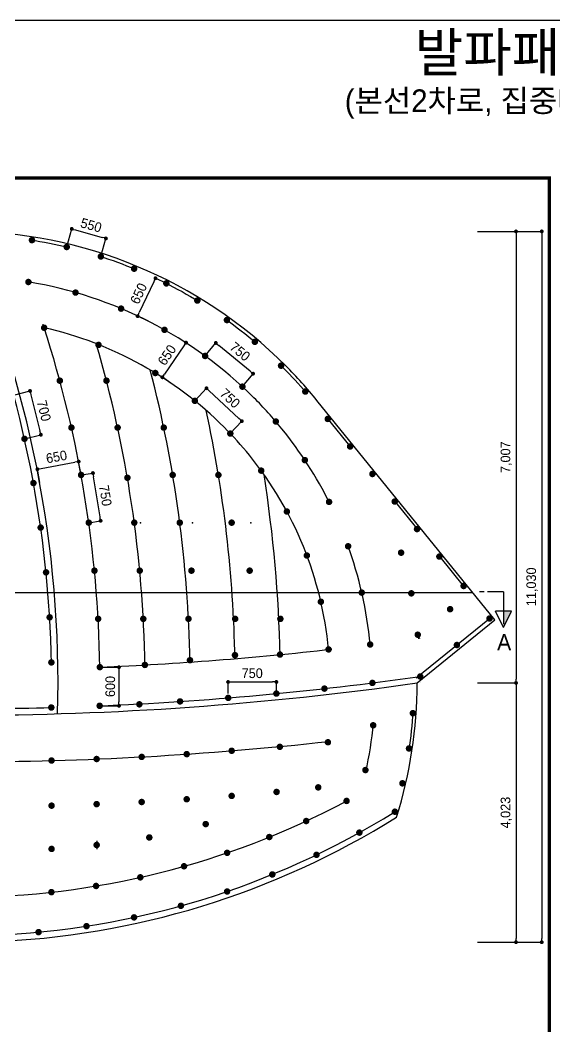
# Model space of a CAD drawing. Extents: x -689 to 317106, y 182884 to 219577.
# Drawn here: x 287718 to 296017, y 195412 to 211034 of the extents above; entities that cross this region are included whole.
import ezdxf
from ezdxf.enums import TextEntityAlignment as Align

# ---------------------------------------------------------------- set-up
doc = ezdxf.new("R2010")
doc.units = 0
doc.header["$LTSCALE"] = 500
doc.header["$MEASUREMENT"] = 0
doc.layers.get('DEFPOINTS').update_dxf_attribs({"color": 55})
doc.layers.add('0-251', color=7, linetype='Continuous', true_color=0x6e6e6e)
for name, color, linetype in [('A-DIM01', 1, 'Continuous'), ('A-TEXT02', 6, 'Continuous'), ('A-TEXT03', 7, 'Continuous'), ('CS-EXCV', 3, 'CFZ008'), ('CZ-TEX0', 7, 'Continuous'), ('CZ-TEX1', 7, 'Continuous'), ('CZ-TEX2', 7, 'Continuous'), ('CZ-TEX3', 7, 'Continuous'), ('TU-HOLE-LIN1', 1, 'Continuous'), ('발파공(바닥)', 5, 'Continuous'), ('발파공(외곽)', 6, 'Continuous'), ('발파공(전열)', 2, 'Continuous'), ('발파공(확대)', 7, 'Continuous')]:
    doc.layers.add(name, color=color, linetype=linetype)
doc.styles.add('TB_BTXT', font='')
doc.styles.add('TB_TEXT', font='')
doc.styles.add('돋움체', font='')
doc.styles.get('TB_BTXT').set_extended_font_data('Dotum')
doc.styles.get('TB_TEXT').set_extended_font_data('Dotum')
doc.styles.get('돋움체').set_extended_font_data('Dotum')
doc.linetypes.add('CFZ008', pattern='A,0.9,-0.2,[106,KHCLINE.shx,S=0.00606,R=180,X=0,Y=0],0.9', length=2)
doc.linetypes.add('E-DIGLN01', pattern='A,0.9,-0.2,[19,kscals.shx,S=0.1,R=180,X=0,Y=0],0.9', length=2)
doc.dimstyles.new('D_50', dxfattribs={"dimscale": 50, "dimtxt": 3, "dimasz": 1.2, "dimexe": 0, "dimexo": 0, "dimgap": 1.2, "dimtad": 1, "dimdec": 0, "dimrnd": 0.0005, "dimdsep": 46, "dimlunit": 6, "dimtxsty": '돋움체', "dimblk": 'DOT', "dimcen": 0.09, "dimclrd": 1, "dimclre": 1, "dimclrt": 1, "dimaunit": 1, "dimadec": 0, "dimazin": 0, "dimtfac": 1, "dimtdec": 0, "dimtix": 1, "dimtmove": 2, "dimatfit": 0, "dimfxl": 1, "dimtvp": 2, "dimtolj": 1, "dimtzin": 0, "dimlwd": -1, "dimlwe": -1, "dimarcsym": 0})

# ---------------------------------------------------------------- blocks, each defined once
blk = doc.blocks.new('_Dot')
at = {"color": 0, "linetype": 'ByBlock', "lineweight": -2}
blk.add_line((-0.5, 0), (-1, 0), dxfattribs=at)
at = {"color": 0, "linetype": 'ByBlock', "const_width": 0.5}
blk.add_lwpolyline([(-0.25, 0, 1), (0.25, 0, 1)], format="xyb", close=True, dxfattribs=at)
blk = doc.blocks.new('*D615')
at = {"layer": 'A-DIM01', "color": 1, "ltscale": 10, "transparency": 16777216}
for p, q in [((295214, 207756), (295814, 207756)), ((295814, 207696), (295814, 196786)), ((295214, 196726), (295814, 196726))]:
    blk.add_line(p, q, dxfattribs=at)
at = {"layer": 'DEFPOINTS', "color": 0, "ltscale": 10, "transparency": 16777216}
for p in [(295214, 207756), (295214, 196726), (295814, 196726)]:
    blk.add_point(p, dxfattribs=at)
at = {"layer": 'A-DIM01', "color": 1, "ltscale": 10, "transparency": 16777216, "xscale": 60, "yscale": 60, "zscale": 60}
for p, rotation in [((295814, 207756), 90), ((295814, 196726), 270)]:
    blk.add_blockref('_Dot', p, dxfattribs=dict(at, rotation=rotation))
at = {"layer": 'A-DIM01', "color": 1, "ltscale": 10, "transparency": 16777216, "insert": (295664, 202241), "char_height": 150, "attachment_point": 5, "rotation": 90, "style": '돋움체'}
blk.add_mtext('\\A1;11,030', dxfattribs=at)
blk = doc.blocks.new('*D616')
at = {"layer": 'A-DIM01', "color": 1, "ltscale": 10, "transparency": 16777216}
for p, q in [((294814, 207756), (295414, 207756)), ((295414, 207696), (295414, 200809)), ((294814, 200749), (295414, 200749))]:
    blk.add_line(p, q, dxfattribs=at)
at = {"layer": 'DEFPOINTS', "color": 0, "ltscale": 10, "transparency": 16777216}
for p in [(294814, 207756), (294814, 200749), (295414, 200749)]:
    blk.add_point(p, dxfattribs=at)
at = {"layer": 'A-DIM01', "color": 1, "ltscale": 10, "transparency": 16777216, "xscale": 60, "yscale": 60, "zscale": 60}
for p, rotation in [((295414, 207756), 90), ((295414, 200749), 270)]:
    blk.add_blockref('_Dot', p, dxfattribs=dict(at, rotation=rotation))
at = {"layer": 'A-DIM01', "color": 1, "ltscale": 10, "transparency": 16777216, "insert": (295264, 204252), "char_height": 150, "attachment_point": 5, "rotation": 90, "style": '돋움체'}
blk.add_mtext('\\A1;7,007', dxfattribs=at)
blk = doc.blocks.new('*D617')
at = {"layer": 'A-DIM01', "color": 1, "ltscale": 10, "transparency": 16777216}
for p, q in [((294814, 200749), (295414, 200749)), ((295414, 200689), (295414, 196786)), ((294814, 196726), (295414, 196726))]:
    blk.add_line(p, q, dxfattribs=at)
at = {"layer": 'DEFPOINTS', "color": 0, "ltscale": 10, "transparency": 16777216}
for p in [(294814, 200749), (294814, 196726), (295414, 196726)]:
    blk.add_point(p, dxfattribs=at)
at = {"layer": 'A-DIM01', "color": 1, "ltscale": 10, "transparency": 16777216, "xscale": 60, "yscale": 60, "zscale": 60}
for p, rotation in [((295414, 200749), 90), ((295414, 196726), 270)]:
    blk.add_blockref('_Dot', p, dxfattribs=dict(at, rotation=rotation))
at = {"layer": 'A-DIM01', "color": 1, "ltscale": 10, "transparency": 16777216, "insert": (295264, 198737), "char_height": 150, "attachment_point": 5, "rotation": 90, "style": '돋움체'}
blk.add_mtext('\\A1;4,023', dxfattribs=at)
blk = doc.blocks.new('bb')
at = {"layer": '발파공(바닥)', "const_width": 50}
blk.add_lwpolyline([(-14, 21, -1), (14, -21, -1)], format="xyb", close=True, dxfattribs=at)
blk = doc.blocks.new('cb')
at = {"layer": '발파공(외곽)', "lineweight": 0, "const_width": 50}
blk.add_lwpolyline([(-17, 19, 1), (17, -19, 1)], format="xyb", close=True, dxfattribs=at)
blk = doc.blocks.new('jb')
at = {"layer": '발파공(전열)', "const_width": 50, "flags": 128}
blk.add_lwpolyline([(14, 21, 1), (-14, -21, 1)], format="xyb", close=True, dxfattribs=at)
blk = doc.blocks.new('sb')
at = {"layer": '발파공(확대)', "color": 0, "const_width": 50, "flags": 128}
blk.add_lwpolyline([(14, 21, 1), (-14, -21, 1)], format="xyb", close=True, dxfattribs=at)
blk = doc.blocks.new('*D623')
at = {"layer": 'A-DIM01', "color": 1, "ltscale": 10, "transparency": 16777216}
for p, q in [((288441, 207514), (288519, 207795)), ((288577, 207779), (288991, 207663)), ((288970, 207366), (289049, 207647))]:
    blk.add_line(p, q, dxfattribs=at)
at = {"layer": 'DEFPOINTS', "color": 0, "ltscale": 10, "transparency": 16777216}
for p in [(289049, 207647), (288441, 207514), (288970, 207366)]:
    blk.add_point(p, dxfattribs=at)
at = {"layer": 'A-DIM01', "color": 1, "ltscale": 10, "transparency": 16777216, "xscale": 60, "yscale": 60, "zscale": 60}
for p, rotation in [((288519, 207795), 164.3996639939565), ((289049, 207647), 344.3996639939565)]:
    blk.add_blockref('_Dot', p, dxfattribs=dict(at, rotation=rotation))
at = {"layer": 'A-DIM01', "color": 1, "ltscale": 10, "transparency": 16777216, "insert": (288820, 207851), "char_height": 150, "attachment_point": 5, "rotation": 344.3997, "style": '돋움체'}
blk.add_mtext('\\A1;550', dxfattribs=at)
blk = doc.blocks.new('*D624')
at = {"layer": 'A-DIM01', "color": 1, "ltscale": 10, "transparency": 16777216}
for p, q in [((290588, 205823), (290754, 206025)), ((291287, 205587), (290801, 205987)), ((291167, 205347), (291333, 205548))]:
    blk.add_line(p, q, dxfattribs=at)
at = {"layer": 'DEFPOINTS', "color": 0, "ltscale": 10, "transparency": 16777216}
for p in [(290754, 206025), (290588, 205823), (291167, 205347)]:
    blk.add_point(p, dxfattribs=at)
at = {"layer": 'A-DIM01', "color": 1, "ltscale": 10, "transparency": 16777216, "xscale": 60, "yscale": 60, "zscale": 60}
for p, rotation in [((290754, 206025), 140.5531284865782), ((291333, 205548), 320.5531284865781)]:
    blk.add_blockref('_Dot', p, dxfattribs=dict(at, rotation=rotation))
at = {"layer": 'A-DIM01', "color": 1, "ltscale": 10, "transparency": 16777216, "insert": (291130, 205891), "char_height": 150, "attachment_point": 5, "rotation": 320.5531, "style": '돋움체'}
blk.add_mtext('\\A1;750', dxfattribs=at)
blk = doc.blocks.new('*D625')
at = {"layer": 'A-DIM01', "color": 1, "ltscale": 10, "transparency": 16777216}
for p, q in [((290432, 205130), (290610, 205322)), ((291114, 204852), (290654, 205281)), ((290980, 204619), (291158, 204811))]:
    blk.add_line(p, q, dxfattribs=at)
at = {"layer": 'DEFPOINTS', "color": 0, "ltscale": 10, "transparency": 16777216}
for p in [(290610, 205322), (290432, 205130), (290980, 204619)]:
    blk.add_point(p, dxfattribs=at)
at = {"layer": 'A-DIM01', "color": 1, "ltscale": 10, "transparency": 16777216, "xscale": 60, "yscale": 60, "zscale": 60}
for p, rotation in [((290610, 205322), 137.017815858454), ((291158, 204811), 317.017815858454)]:
    blk.add_blockref('_Dot', p, dxfattribs=dict(at, rotation=rotation))
at = {"layer": 'A-DIM01', "color": 1, "ltscale": 10, "transparency": 16777216, "insert": (290976, 205165), "char_height": 150, "attachment_point": 5, "rotation": 317.0178, "style": '돋움체'}
blk.add_mtext('\\A1;750', dxfattribs=at)
blk = doc.blocks.new('*D626')
at = {"layer": 'A-DIM01', "color": 1, "ltscale": 10, "transparency": 16777216}
for p, q in [((289987, 206949), (289818, 207029)), ((289793, 206975), (289567, 206495)), ((289710, 206361), (289541, 206441))]:
    blk.add_line(p, q, dxfattribs=at)
at = {"layer": 'DEFPOINTS', "color": 0, "ltscale": 10, "transparency": 16777216}
for p in [(289987, 206949), (289541, 206441), (289710, 206361)]:
    blk.add_point(p, dxfattribs=at)
at = {"layer": 'A-DIM01', "color": 1, "ltscale": 10, "transparency": 16777216, "xscale": 60, "yscale": 60, "zscale": 60}
for p, rotation in [((289818, 207029), 64.78472384408998), ((289541, 206441), 244.78472384409)]:
    blk.add_blockref('_Dot', p, dxfattribs=dict(at, rotation=rotation))
at = {"layer": 'A-DIM01', "color": 1, "ltscale": 10, "transparency": 16777216, "insert": (289557, 206792), "char_height": 150, "attachment_point": 5, "rotation": 64.7847, "style": '돋움체'}
blk.add_mtext('\\A1;650', dxfattribs=at)
blk = doc.blocks.new('*D627')
at = {"layer": 'A-DIM01', "color": 1, "ltscale": 10, "transparency": 16777216}
for p, q in [((290258, 205980), (289959, 205542)), ((290425, 205938), (290292, 206029)), ((290058, 205401), (289925, 205492))]:
    blk.add_line(p, q, dxfattribs=at)
at = {"layer": 'DEFPOINTS', "color": 0, "ltscale": 10, "transparency": 16777216}
for p in [(290425, 205938), (289925, 205492), (290058, 205401)]:
    blk.add_point(p, dxfattribs=at)
at = {"layer": 'A-DIM01', "color": 1, "ltscale": 10, "transparency": 16777216, "xscale": 60, "yscale": 60, "zscale": 60}
for p, rotation in [((290292, 206029), 55.68475982920528), ((289925, 205492), 235.6847598292053)]:
    blk.add_blockref('_Dot', p, dxfattribs=dict(at, rotation=rotation))
at = {"layer": 'A-DIM01', "color": 1, "ltscale": 10, "transparency": 16777216, "insert": (289997, 205837), "char_height": 150, "attachment_point": 5, "rotation": 55.6848, "style": '돋움체'}
blk.add_mtext('\\A1;650', dxfattribs=at)
blk = doc.blocks.new('*D628')
at = {"layer": 'A-DIM01', "color": 1, "ltscale": 10, "transparency": 16777216}
for p, q in [((287617, 205216), (287871, 205280)), ((287886, 205221), (288025, 204659)), ((287786, 204537), (288040, 204601))]:
    blk.add_line(p, q, dxfattribs=at)
at = {"layer": 'DEFPOINTS', "color": 0, "ltscale": 10, "transparency": 16777216}
for p in [(287617, 205216), (287786, 204537), (288040, 204601)]:
    blk.add_point(p, dxfattribs=at)
at = {"layer": 'A-DIM01', "color": 1, "ltscale": 10, "transparency": 16777216, "xscale": 60, "yscale": 60, "zscale": 60}
for p, rotation in [((287871, 205280), 103.9436747686176), ((288040, 204601), 283.9436747686176)]:
    blk.add_blockref('_Dot', p, dxfattribs=dict(at, rotation=rotation))
at = {"layer": 'A-DIM01', "color": 1, "ltscale": 10, "transparency": 16777216, "insert": (288087, 204973), "char_height": 150, "attachment_point": 5, "rotation": 283.9437, "style": '돋움체'}
blk.add_mtext('\\A1;700', dxfattribs=at)
blk = doc.blocks.new('*D630')
at = {"layer": 'A-DIM01', "color": 1, "ltscale": 10, "transparency": 16777216}
for p, q in [((288664, 203977), (288848, 204006)), ((288958, 203325), (288858, 203947)), ((288783, 203236), (288967, 203266))]:
    blk.add_line(p, q, dxfattribs=at)
at = {"layer": 'DEFPOINTS', "color": 0, "ltscale": 10, "transparency": 16777216}
for p in [(288664, 203977), (288848, 204006), (288783, 203236)]:
    blk.add_point(p, dxfattribs=at)
at = {"layer": 'A-DIM01', "color": 1, "ltscale": 10, "transparency": 16777216, "xscale": 60, "yscale": 60, "zscale": 60}
for p, rotation in [((288848, 204006), 99.13651880894209), ((288967, 203266), 279.1365188089421)]:
    blk.add_blockref('_Dot', p, dxfattribs=dict(at, rotation=rotation))
at = {"layer": 'A-DIM01', "color": 1, "ltscale": 10, "transparency": 16777216, "insert": (289041, 203657), "char_height": 150, "attachment_point": 5, "rotation": 279.1365, "style": '돋움체'}
blk.add_mtext('\\A1;750', dxfattribs=at)
blk = doc.blocks.new('*D631')
at = {"layer": 'A-DIM01', "color": 1, "ltscale": 10, "transparency": 16777216}
for p, q in [((288664, 203977), (288626, 204184)), ((288025, 203859), (287986, 204066)), ((288045, 204077), (288567, 204173))]:
    blk.add_line(p, q, dxfattribs=at)
at = {"layer": 'DEFPOINTS', "color": 0, "ltscale": 10, "transparency": 16777216}
for p in [(288626, 204184), (288664, 203977), (288025, 203859)]:
    blk.add_point(p, dxfattribs=at)
at = {"layer": 'A-DIM01', "color": 1, "ltscale": 10, "transparency": 16777216, "xscale": 60, "yscale": 60, "zscale": 60}
for p, rotation in [((288626, 204184), 10.43939815074202), ((287986, 204066), 190.439398150742)]:
    blk.add_blockref('_Dot', p, dxfattribs=dict(at, rotation=rotation))
at = {"layer": 'A-DIM01', "color": 1, "ltscale": 10, "transparency": 16777216, "insert": (288282, 204258), "char_height": 150, "attachment_point": 5, "rotation": 10.4394, "style": '돋움체'}
blk.add_mtext('\\A1;650', dxfattribs=at)
blk = doc.blocks.new('*D638')
at = {"layer": 'A-DIM01', "color": 1, "ltscale": 10, "transparency": 16777216}
for p, q in [((288952, 200994), (289252, 200994)), ((289252, 200934), (289252, 200454)), ((288952, 200394), (289252, 200394))]:
    blk.add_line(p, q, dxfattribs=at)
at = {"layer": 'DEFPOINTS', "color": 0, "ltscale": 10, "transparency": 16777216}
for p in [(288952, 200994), (288952, 200394), (289252, 200394)]:
    blk.add_point(p, dxfattribs=at)
at = {"layer": 'A-DIM01', "color": 1, "ltscale": 10, "transparency": 16777216, "xscale": 60, "yscale": 60, "zscale": 60}
for p, rotation in [((289252, 200994), 90), ((289252, 200394), 270)]:
    blk.add_blockref('_Dot', p, dxfattribs=dict(at, rotation=rotation))
at = {"layer": 'A-DIM01', "color": 1, "ltscale": 10, "transparency": 16777216, "insert": (289117, 200694), "char_height": 150, "attachment_point": 5, "rotation": 90, "style": '돋움체'}
blk.add_mtext('\\A1;600', dxfattribs=at)
blk = doc.blocks.new('*D639')
at = {"layer": 'A-DIM01', "color": 1, "ltscale": 10, "transparency": 16777216}
for p, q in [((290945, 200584), (290945, 200764)), ((291005, 200764), (291635, 200764)), ((291695, 200584), (291695, 200764))]:
    blk.add_line(p, q, dxfattribs=at)
at = {"layer": 'DEFPOINTS', "color": 0, "ltscale": 10, "transparency": 16777216}
for p in [(291695, 200764), (290945, 200584), (291695, 200584)]:
    blk.add_point(p, dxfattribs=at)
at = {"layer": 'A-DIM01', "color": 1, "ltscale": 10, "transparency": 16777216, "xscale": 60, "yscale": 60, "zscale": 60, "rotation": 180}
blk.add_blockref('_Dot', (290945, 200764), dxfattribs=at)
at = {"layer": 'A-DIM01', "color": 1, "ltscale": 10, "transparency": 16777216, "xscale": 60, "yscale": 60, "zscale": 60}
blk.add_blockref('_Dot', (291695, 200764), dxfattribs=at)
at = {"layer": 'A-DIM01', "color": 1, "ltscale": 10, "transparency": 16777216, "insert": (291320, 200899), "char_height": 150, "attachment_point": 5, "style": '돋움체'}
blk.add_mtext('\\A1;750', dxfattribs=at)
blk = doc.blocks.new('A$C0F813D77')
at = {"layer": 'A-DIM01'}
for p, q in [((6, 9.98), (6, 4.98)), ((11, 7.48), (6, 9.98)), ((0, 7.48), (10, 7.48)), ((0, 7.48), (0, 2.48)), ((11, 7.48), (6, 4.98)), ((0, 1.43), (0, 0))]:
    blk.add_line(p, q, dxfattribs=at)
blk.add_solid([(6, 7.48), (6, 9.98), (11, 7.48)], dxfattribs=at)
blk = doc.blocks.new('CXBLKA1')
at = {"layer": 'CZ-TEX0', "color": 7, "style": 'TB_BTXT'}
blk.add_attdef('UD_TITLE', text='', height=10, dxfattribs=at).set_placement((423, 553), align=Align.MIDDLE_CENTER)
at = {"layer": 'CZ-TEX1', "color": 7, "style": 'TB_BTXT'}
blk.add_attdef('PI_CNAME', text='', height=5, dxfattribs=at).set_placement((40, 552), align=Align.BOTTOM_LEFT)
blk.add_attdef('UD_SUBTITLE', text='', height=7, dxfattribs=at).set_placement((423, 538), align=Align.MIDDLE_CENTER)
at = {"layer": 'CZ-TEX2', "color": 7}
for tag, height, style, p in [('UD_CDNAME', 4, 'TB_BTXT', (42, 544)), ('DA_STDNAME', 3, 'TB_TEXT', (783.49, 13.5))]:
    blk.add_attdef(tag, text='', height=height, dxfattribs=dict(at, style=style)).set_placement(p, align=Align.BOTTOM_LEFT)
at = {"layer": 'CZ-TEX2', "color": 7, "style": 'TB_TEXT'}
for tag, height, p in [('DC_RNUM4', 3, (320, 52)), ('DC_RDATE4', 3.5, (353, 52.5)), ('DC_RAPP4', 3.5, (501.56, 52.5)), ('DC_RCHK4', 3.5, (542.36, 52.5)), ('DC_RDGN4', 3.5, (582.36, 52.5)), ('FI_NAME', 4.5, (780, 51)), ('PI_TITLE', 4.5, (243, 50)), ('UD_CDIST', 4.5, (676, 50)), ('DC_RDATE3', 3.5, (353, 45.4)), ('DC_RAPP3', 3.5, (501.56, 45.4)), ('DC_RCHK3', 3.5, (542.36, 45.4)), ('DC_RDGN3', 3.5, (582.36, 45.4)), ('DC_RNUM3', 3, (320, 45)), ('DI_TITLE', 4.5, (780, 44)), ('PI_CDNAME', 4.5, (243, 38)), ('DC_RNUM2', 3, (320, 38)), ('DC_RDATE2', 3.5, (353, 38.5)), ('DC_RAPP2', 3.5, (501.56, 38.5)), ('DC_RCHK2', 3.5, (542.36, 38.5)), ('DC_RDGN2', 3.5, (582.36, 38.5)), ('DA_HSCALE', 4.5, (658.5, 38)), ('DA_VSCALE', 4.5, (693, 38)), ('DI_SUBTITLE', 3.5, (780, 37)), ('DC_RNUM1', 3, (320, 31)), ('DC_RDATE1', 3.5, (353, 31.5)), ('DC_RAPP1', 3.5, (501.56, 31.5)), ('DC_RCHK1', 3.5, (542.36, 31.5)), ('DC_RDGN1', 3.5, (582.36, 31.5)), ('PA_CCLASS', 4.5, (204, 26.5)), ('PI_STAGE', 4.5, (283, 26.5)), ('DI_DRWNO', 4.5, (676, 26.5)), ('DA_PAGENO', 4.5, (780, 26.5))]:
    blk.add_attdef(tag, text='', height=height, dxfattribs=at).set_placement(p, align=Align.MIDDLE_CENTER)
for tag, p in [('DC_RDES4', (377, 52.5)), ('DC_RDES3', (377, 45.4)), ('DC_RDES2', (377, 38.5)), ('DC_RDES1', (377.03, 31.5))]:
    blk.add_attdef(tag, text='', height=3.5, dxfattribs=at).set_placement(p, align=Align.MIDDLE_LEFT)
at = {"layer": 'CZ-TEX3', "color": 7, "style": 'TB_TEXT', "flags": 1}
for tag, p in [('PI_ID', (24, 16)), ('PI_CCODE', (31, 16)), ('PA_DSDATE', (47, 16)), ('PA_DEDATE', (64, 16)), ('PA_CSDATE', (81, 16)), ('PA_CEDATE', (98, 16)), ('PA_CFDATE', (114, 16)), ('EI_ENAME', (132, 16)), ('EI_DEPT', (146, 16)), ('EI_PERSON', (158, 16)), ('EI_EMAIL', (174, 16)), ('CI_CATEG', (189, 16)), ('CI_ROLE', (204, 16)), ('CI_ONAME', (216, 16)), ('CI_ADDR', (232, 16)), ('CI_TEL', (246, 16)), ('CI_FAX', (257, 16)), ('CI_HPADDR', (270, 16)), ('CI_CODE', (287, 16)), ('CI_DEPT', (300, 16)), ('CI_PERSON', (312, 16)), ('CI_EMAIL', (329, 16)), ('CI_PROLE', (342, 16)), ('DI_MANCODE', (357, 16)), ('DI_CATEG', (377, 16)), ('DI_LDATE', (392, 16)), ('DI_PCLASS', (407, 16)), ('DI_MMCLASS', (424, 16)), ('DI_MSCLASS', (443, 16)), ('DI_ECLASS', (462, 16)), ('DI_FNAME', (478, 16)), ('DC_ONAME', (493, 16)), ('DC_NNAME', (510, 16)), ('FI_CODE', (529, 16)), ('FI_CLASS', (545, 16)), ('FI_ICODE1', (563, 16)), ('FI_ICODE2', (581, 16)), ('------------', (597, 16))]:
    blk.add_attdef(tag, p, '', height=2, dxfattribs=at)

msp = doc.modelspace()

# ---------------------------------------------------------------- linework, layer by layer
at = {"layer": '0-251', "const_width": 50}
msp.add_lwpolyline([(295930.64711, 186134.30698), (277680.64711, 186134.30698), (277680.64711, 208584.30698), (295930.64711, 208584.30698), (295930.64711, 186134.30698)], dxfattribs=at)
at = {"layer": 'CS-EXCV', "linetype": 'E-DIGLN01', "flags": 128}
for points in [[(292325.21276, 205132.02338, 0.0260427649), (291840.24739, 205670.32219, 0.4142135624), (281771.04682, 205670.32219, 0.0260427649), (281286.08145, 205132.02338)], [(293178.78419, 200748.85899, 0.0009899249), (293178.73512, 200773.64664, 0.0009899249)], [(293560.30569, 198667.56321, 0.0760669687), (293878.78419, 200748.85899, 0.0760669687)]]:
    msp.add_lwpolyline(points, format="xyb", dxfattribs=at)
for points in [[(295085.57628, 201727.2439), (292325.21276, 205132.02338)], [(293878.78419, 200748.85899), (295085.57628, 201727.2439)]]:
    msp.add_lwpolyline(points, dxfattribs=at)
at = {"layer": 'CS-EXCV', "linetype": 'E-DIGLN01'}
for centre, radius, start, end in [((271190.27114, 200748.85899), 17115.37597, 358.400236723, 24.166518181), ((286805.64711, 250528.12721), 50279.26822, 261.912976262, 278.087023738), ((286805.64711, 209444.61921), 12718.89731, 272.027572213, 302.077958632)]:
    msp.add_arc(centre, radius, start, end, dxfattribs=at)
at = {"layer": 'DEFPOINTS'}
for p, q in [((277680.64711, 208584.30698), (295930.64711, 208584.30698)), ((278869.07536, 202150.75925), (294742.21885, 202150.75925))]:
    msp.add_line(p, q, dxfattribs=at)
for points in [[(277680.64711, 211034.30698), (315730.64711, 211034.30698), (315730.64711, 186134.30698), (277680.64711, 186134.30698)], [(277680.64711, 208584.30698), (295930.64711, 208584.30698), (295930.64711, 194184.30698), (277680.64711, 194184.30698)]]:
    msp.add_lwpolyline(points, close=True, dxfattribs=at)
at = {"layer": 'DEFPOINTS', "flags": 128}
msp.add_lwpolyline([(292523.97296, 203536.23389, 0.0549996055), (291781.46512, 204691.18497, 0.0260429147), (291345.27264, 205175.34744, 0.156924734), (287846.06572, 206970.8564)], format="xyb", dxfattribs=at)
at = {"layer": 'DEFPOINTS', "color": 41, "flags": 128}
for points in [[(292504.58901, 201269.32463, 0.1481554029), (291276.55416, 204281.83803, 0.0260429147), (290885.65323, 204715.72803, 0.1411148752), (288090.95317, 206260.74531, 0.1411148752)], [(293150.32092, 201345.13916, 0.0636494746), (292800.00408, 202893.35255, 0.0636494746)]]:
    msp.add_lwpolyline(points, format="xyb", dxfattribs=at)
at = {"layer": 'DEFPOINTS', "flags": 128}
msp.add_lwpolyline([(293865.80769, 200826.53756), (295003.5907, 201748.9746)], dxfattribs=at)
at = {"layer": 'DEFPOINTS'}
for points in [[(293197.06105, 200116.92574, -0.0299010814), (293076.85573, 199372.53967)], [(292167.12163, 198629.76623, -0.0011042416), (292157.71051, 198606.60525)]]:
    msp.add_lwpolyline(points, format="xyb", dxfattribs=at)
for centre, radius, start, end in [((270955.87571, 200748.85899), 17249.7714, 0.976788459, 21.433836252), ((286805.64711, 251937.94092), 50989.08193, 277.991236666, 278.030444168), ((286805.64711, 251337.94092), 50989.08193, 272.384618652, 278.030444168), ((286805.64711, 251337.94092), 50989.08193, 267.414452461, 271.568632115), ((270955.87571, 200748.85899), 17999.7714, 358.790973812, 358.950130797), ((286828.87805, 251410.37322), 51712.08193, 277.04629215, 277.073991552), ((286805.64711, 251237.94092), 51712.08193, 270, 276.339718195), ((286805.64711, 210144.61921), 12718.89731, 270, 297.925883349), ((286805.64711, 209544.61921), 12718.89731, 272.027572213, 301.93626489)]:
    msp.add_arc(centre, radius, start, end, dxfattribs=at)
at = {"layer": 'DEFPOINTS', "color": 41}
for centre, radius, start, end in [((270955.87571, 200748.85899), 17999.7714, 17.936985346, 18.016563837), ((270955.87571, 200748.85899), 17999.7714, 0.78077818, 17.83156479), ((270955.87571, 200748.85899), 18699.7714, 0.78077818, 16.348219537), ((270955.87571, 200748.85899), 19399.7714, 0.955602271, 14.496546583), ((270955.87571, 200748.85899), 20099.7714, 1.075109817, 12.145070676), ((270955.87571, 200748.85899), 20799.7714, 1.144328155, 8.94539907), ((286805.64711, 251937.94092), 50989.08193, 272.414764355, 276.473534405)]:
    msp.add_arc(centre, radius, start, end, dxfattribs=at)
at = {"layer": 'TU-HOLE-LIN1'}
for points in [[(287876.50964, 207624.15187, -0.0212195923), (288465.02156, 207508.23065)], [(288946.50168, 207373.79594, -0.0212195923), (289509.94166, 207168.07913)], [(289964.77385, 206960.65813, -0.0212195923), (290489.53001, 206670.11555)], [(290906.7262, 206394.71923, -0.0212195923), (291380.12122, 206026.36997)], [(291749.60257, 205689.6515, -0.0027498311), (291804.89205, 205634.96685, -0.0188964237), (292159.86883, 205252.09469)], [(293814.44006, 200303.85327, -0.0217163403), (293749.84775, 199707.38375)], [(293656.646, 199216.11038, -0.0018089755), (293645.3789, 199167.39647)], [(293540.8184, 198774.83696, -0.000904487), (293533.63317, 198750.89176)]]:
    msp.add_lwpolyline(points, format="xyb", dxfattribs=at)
for points in [[(292476.92502, 204865.49871), (292854.78402, 204399.42728)], [(293169.66652, 204011.03442), (293201.15477, 203972.19513)], [(293516.03727, 203583.80228), (293893.89627, 203117.73085)], [(294208.77877, 202729.33799), (294612.34685, 202231.55561)]]:
    msp.add_lwpolyline(points, dxfattribs=at)
at = {"layer": '발파공(바닥)', "linetype": 'E-DIGLN01', "flags": 128}
msp.add_lwpolyline([(293928.78419, 200748.85899), (293928.78419, 200748.85898)], dxfattribs=at)
at = {"layer": '발파공(바닥)'}
for centre, radius, start, end in [((270955.87571, 200748.85899), 17249.7714, 358.734749994, 358.817788463), ((286805.64711, 251337.94092), 50989.08193, 271.681143136, 271.681560411)]:
    msp.add_arc(centre, radius, start, end, dxfattribs=at)
at = {"layer": '발파공(확대)'}
for p, q in [((288905.64711, 198300.28389), (288905.64711, 198167.94634)), ((288205.64711, 198203.00742), (288205.64711, 198144.5603))]:
    msp.add_line(p, q, dxfattribs=at)
for p in [(289587.96581, 203236.15988), (290392.96684, 203236.15988), (291297.96788, 203236.15988)]:
    msp.add_point(p, dxfattribs=at)

# ---------------------------------------------------------------- block references
ref = msp.add_blockref('CXBLKA1', (275055.64711, 182884.30698), dxfattribs=dict(xscale=50, yscale=50, zscale=50))
ref.add_attrib('UD_TITLE', '발파패턴도(7)', dxfattribs={"layer": 'CZ-TEX0', "height": 600, "style": 'TB_BTXT'}).set_placement((296205.64711, 210534.30698), align=Align.MIDDLE_CENTER)
ref.add_attrib('UD_SUBTITLE', '(본선2차로, 집중배연, 산악구간, B)', dxfattribs={"layer": 'CZ-TEX1', "height": 350, "style": 'TB_BTXT'}).set_placement((296205.64711, 209784.30698), align=Align.MIDDLE_CENTER)
at = {"layer": 'A-TEXT02', "color": 0, "xscale": 50, "yscale": 50, "zscale": 50, "rotation": 270}
msp.add_blockref('A$C0F813D77', (294845.95704, 202161.58591), dxfattribs=at)
at = {"layer": '발파공(바닥)', "xscale": -1}
for p, rotation in [((295003.5907, 201748.9746), 7.642139998388985), ((294496.58797, 201337.93129), 7.642139998388985), ((293928.07232, 200848.75856), 7.642139998388985), ((292982.80449, 198426.47749), 29.05622641924018), ((292316.84037, 198081.76191), 25.67764464497351), ((291631.71856, 197776.89288), 22.299062870707), ((290929.82063, 197512.93016), 18.92048109644041), ((290213.58647, 197290.79132), 15.54189932217375), ((289485.50583, 197111.24855), 12.16331754790724), ((288748.10961, 196974.92597), 8.784735773640566), ((288003.96112, 196882.29746), 5.406153999373976)]:
    msp.add_blockref('bb', p, dxfattribs=dict(at, rotation=rotation))
at = {"layer": '발파공(바닥)'}
for p, rotation in [((293185.39492, 200749.55002), 7.187678755158), ((291694.63673, 200583.78585), 5.502147931422066), ((292440.6254, 200661.18593), 6.344913343290033), ((288952.14999, 200394.06002), 2.131086283950276), ((289568.19026, 200417.52519), 2.973851695818164), ((290199.64781, 200461.9423), 3.816617107686131), ((290947.59033, 200517.36652), 4.659382519554101)]:
    msp.add_blockref('bb', p, dxfattribs=dict(at, rotation=rotation))
for p in [(288201.44136, 200367.96707), (293533.63317, 198750.89176)]:
    msp.add_blockref('bb', p, dxfattribs=at)
at = {"layer": '발파공(외곽)', "xscale": -1}
for p, rotation in [((287901.21447, 207620.32155), 171.0855222822579), ((288440.70957, 207514.05533), 166.6282834233896), ((288970.31455, 207366.18362), 162.1710445645214), ((289486.82593, 207177.60085), 157.7138057056532), ((289987.11947, 206949.44771), 153.256566846785), ((290468.16899, 206683.10427), 148.7993279879167), ((290927.06474, 206380.18156), 144.3420891290484), ((291361.03095, 206042.5119), 139.8848502701803), ((291767.44267, 205672.13777), 135.427611411312), ((292143.5421, 205271.02714), 130.8770671412231), ((292492.66914, 204846.07906), 129.0327867229529), ((292839.03989, 204418.84692), 129.0327867229529), ((293185.41064, 203991.61478), 129.0327867229529), ((293531.78139, 203564.38263), 129.0327867229529), ((293878.15214, 203137.15049), 129.0327867229529), ((294224.52289, 202709.91835), 129.0327867229529), ((294601.14033, 202253.90317), 129.0327867229529), ((293812.78493, 200278.90812), 95.65840102719655), ((293753.57104, 199732.10494), 95.65840102719655), ((293651.05651, 199191.74324), 95.65840102719655)]:
    msp.add_blockref('cb', p, dxfattribs=dict(at, rotation=rotation))
at = {"layer": '발파공(전열)'}
for name, p, rotation in [('sb', (287846.06572, 206970.8564), 164.4263699503382), ('sb', (288577.37781, 206806.40828), 163.980141137931), ('sb', (289284.53773, 206557.84156), 157.2867089518219), ('sb', (289957.9055, 206228.54472), 150.5932767657129), ('sb', (290588.30179, 205823.0067), 143.8998445796039), ('sb', (291167.13306, 205346.75579), 137.2064123934949), ('sb', (291686.13466, 204805.94779), 130.3982959954265), ('jb', (287784.60184, 204536.81229), 102.6852116179012), ('sb', (292136.87114, 204207.06207), 123.5337856703794), ('jb', (287924.42123, 203850.96734), 100.3601346804645), ('sb', (292512.7966, 203558.59656), 116.6692753453307), ('jb', (288036.30139, 203160.01467), 98.03505774302785), ('jb', (288120.05811, 202465.09196), 95.70998080559112), ('jb', (288175.55349, 201767.34342), 93.38490386815451), ('jb', (288202.69613, 201067.91791), 91.0598269307178)]:
    msp.add_blockref(name, p, dxfattribs=dict(at, rotation=rotation))
at = {"layer": '발파공(전열)', "xscale": -1}
for p, rotation in [((293630.99036, 202770.34071), 106.162658084953), ((293789.37472, 202139.93259), 106.162658084953), ((294390.86071, 201893.52925), 106.162658084953), ((293888.68666, 201497.56421), 106.162658084953), ((293197.27326, 200091.92664), 97.50616515202287), ((293076.87533, 199397.53966), 97.50616515202287)]:
    msp.add_blockref('jb', p, dxfattribs=dict(at, rotation=rotation))
at = {"layer": '발파공(확대)', "xscale": -1}
for p, rotation in [((288090.95317, 206260.74531), 359.9999999999965), ((292504.58901, 201269.32463), 359.9999999999965), ((288953.97586, 200994.13698), 359.9999999999965), ((291748.31788, 199757.83612), 5.429085604922265), ((292494.70819, 199828.78012), 6.204669262765483), ((289604.27914, 199601.64481), 3.102334631392853), ((290302.97552, 199644.25805), 3.877918289235991), ((291001.03107, 199696.32501), 4.653501947079128), ((288205.47609, 199544.80892), 1.551167315706579), ((288905.06996, 199568.49307), 2.326750973549716), ((292344.70819, 199128.64304), 6.204669262765483), ((291001.03107, 198996.18792), 4.653501947079128), ((291698.31788, 199057.69903), 5.429085604922265), ((288205.47609, 198844.67183), 1.551167315706579), ((288905.06996, 198868.35598), 2.326750973549716), ((289604.27914, 198901.50772), 3.102334631392853), ((290302.97552, 198944.12097), 3.877918289235991), ((292784.55537, 198918.12551), 6.204669262765483), ((292157.71051, 198606.60525), 6.204669262765483), ((291585.33354, 198357.9765), 22.0734009252287), ((290929.73177, 198112.8997), 18.92005793591323), ((290261.64135, 197904.2576), 15.76671494659769), ((289583.08542, 197732.68201), 12.61337195728223), ((288896.1188, 197598.69251), 9.46002896796677), ((288202.82177, 197502.69485), 6.306685978651227)]:
    msp.add_blockref('sb', p, dxfattribs=dict(at, rotation=rotation))
at = {"layer": '발파공(확대)'}
for p, rotation in [((288934.60758, 205994.68899), 156.0031379774991), ((289815.68144, 205558.38311), 148.5556796352424), ((288333.76087, 205439.3683), 105.1049049732391), ((290428.34958, 205126.70473), 141.1082212929857), ((288514.06153, 204711.41892), 102.7175505075139), ((290979.86422, 204619.22448), 133.6225672416624), ((288663.88285, 203976.59092), 100.3301960417887), ((291459.51504, 204043.37919), 125.9627036703914), ((291858.1303, 203408.73868), 118.3028400991251), ((288782.96478, 203236.15988), 97.94284157606346), ((292808.52143, 202869.8482), 110.6429765278587), ((292168.59617, 202726.62898), 110.6429765278587), ((288871.10059, 202491.41113), 95.55548711033829), ((293019.80588, 202150.6915), 110.6429765278587), ((292385.37196, 202009.22327), 102.9831129565924), ((288928.13728, 201743.63748), 93.16813264461308), ((293150.32092, 201345.13916), 110.6429765278587), ((291052.10869, 201180.10509), 5.458841891790707), ((289653.55677, 201028.45372), 3.429456873307188), ((290353.84587, 201102.16581), 4.444149382548908), ((290597.71906, 198558.76427), 277.6686567281757), ((289722.69186, 198351.12536), 277.6686567281757), ((288905.64711, 198234.11511), 277.6686567281757), ((288205.64711, 198173.78386), 277.6686567281757)]:
    msp.add_blockref('sb', p, dxfattribs=dict(at, rotation=rotation))
for p in [(289057.82513, 205439.3683), (289230.98362, 204711.41892), (289946.64318, 204711.41892), (290085.55706, 203976.59092), (290794.79092, 203976.59092), (289382.4793, 203933.46733), (289489.488, 203236.15988), (290195.53435, 203236.15988), (291001.15446, 203236.15988), (289574.27957, 202491.41113), (290377.22769, 202491.41113), (291279.96925, 202491.41113), (289629.16856, 201743.63748), (290330.12527, 201743.63748), (291056.01521, 201743.63748), (291756.84514, 201743.63748), (291750.98451, 201189.24523)]:
    msp.add_blockref('sb', p, dxfattribs=at)

# ---------------------------------------------------------------- texts
at = {"layer": 'A-TEXT03', "style": '돋움체'}
msp.add_text('A', height=250, dxfattribs=at).set_placement((295230.04222, 201381.58591), align=Align.MIDDLE)

# ---------------------------------------------------------------- dimensions: what is measured, and where the dimension line sits
at = {"layer": 'A-DIM01', "ltscale": 10}
for p1, p2, distance, text, picture, middle in [((288440.70957, 207514.05533), (288970.31455, 207366.18362), 291.64535, '550', '*D623', (288820.27523, 207851.14565)), ((289987.11947, 206949.44771), (289710.07489, 206361.10524), -186.77246, '650', '*D626', (289557.39323, 206792.4015)), ((290424.89491, 205938.31045), (290058.46016, 205401.44401), -161.28517, '650', '*D627', (289996.87723, 205836.96411)), ((291167.13306, 205346.75579), (290588.30179, 205823.0067), -261.23949, '750', '*D624', (291129.53778, 205890.94154)), ((287617.07343, 205216.42026), (287785.65994, 204537.41377), 261.87027, '700', '*D628', (288086.64117, 204972.57454)), ((290979.86422, 204619.22448), (290431.57229, 205130.19632), -261.85807, '750', '*D625', (290976.35392, 205165.11261)), ((288024.64103, 203858.81366), (288663.88285, 203976.59092), 211.02346, '650', '*D631', (288281.54563, 204258.09814)), ((288782.96478, 203236.15988), (288663.88285, 203976.59092), -186.84966, '750', '*D630', (289041.29057, 203657.49722))]:
    dim = msp.add_aligned_dim(p1=p1, p2=p2, distance=distance, text=text, dimstyle='D_50', dxfattribs=at)
    dim.commit()
    dim.dimension.update_dxf_attribs({"geometry": picture, "text_midpoint": middle})
for base, p1, p2, angle, picture, middle in [((295413.6431, 200748.85899), (294813.6431, 207755.72191), (294813.6431, 200748.85899), 90, '*D616', (295264.09086, 204252.29045)), ((295813.6431, 196725.7219), (295213.6431, 207755.72191), (295213.6431, 196725.7219), 90, '*D615', (295664.09086, 202240.72191)), ((289252.14999, 200394.06002), (288952.14999, 200994.06002), (288952.14999, 200394.06002), 90, '*D638', (289117.04823, 200694.06002)), ((291694.63673, 200763.80649), (290944.63673, 200583.78585), (291694.63673, 200583.78585), 180, '*D639', (291319.63673, 200898.90825)), ((295413.6431, 196725.7219), (294813.6431, 200748.85899), (294813.6431, 196725.7219), 90, '*D617', (295264.09086, 198737.29045))]:
    dim = msp.add_linear_dim(base=base, p1=p1, p2=p2, angle=angle, dimstyle='D_50', dxfattribs=at)
    dim.commit()
    dim.dimension.update_dxf_attribs({"geometry": picture, "text_midpoint": middle})

doc.saveas('drawing.dxf')
